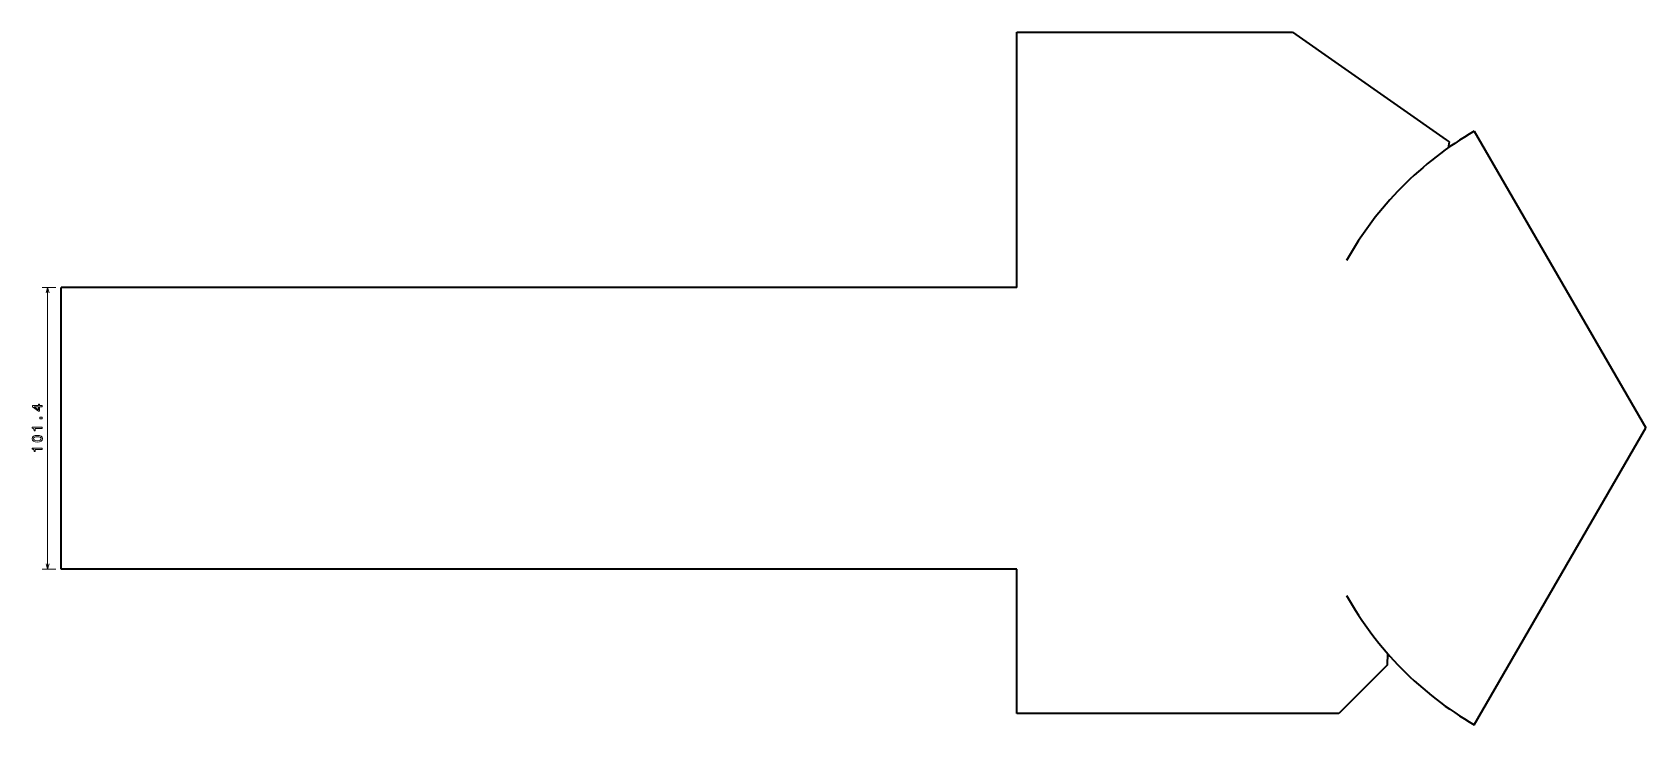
# Model space of a CAD drawing. Extents: x 6 to 586, y 102 to 351.
import ezdxf

# ---------------------------------------------------------------- set-up
doc = ezdxf.new("R2010")
doc.units = 0

msp = doc.modelspace()

# ---------------------------------------------------------------- linework, layer by layer
at = {"color": 7, "lineweight": 35}
for p, q in [((360.039063, 351.115967), (459.325684, 351.115967)), ((360.039063, 259.115967), (360.039063, 351.115967)), ((459.325684, 351.115967), (514.694824, 312.345978)), ((524.751709, 315.463226), (586.479736, 208.547195)), ((16.119629, 157.715973), (16.119629, 259.115967)), ((360.039063, 259.115967), (16.119629, 259.115967)), ((524.751709, 101.631157), (586.479736, 208.547195)), ((360.039063, 157.715973), (16.119629, 157.715973)), ((360.039063, 105.715973), (360.039063, 157.715973)), ((492.583496, 122.290749), (476.008545, 105.715973)), ((476.008545, 105.715973), (360.039063, 105.715973))]:
    msp.add_line(p, q, dxfattribs=at)
at = {"color": 7, "lineweight": 35, "ltscale": 0.031756}
msp.add_line((514.694824, 312.345978), (515.735352, 311.617432), dxfattribs=at)
at = {"color": 7, "lineweight": 35, "ltscale": 0.054975}
msp.add_line((515.735352, 311.617432), (515.349609, 309.452515), dxfattribs=at)
at = {"color": 7, "lineweight": 13, "ltscale": 0.123315}
for p, q in [((14.119629, 259.115967), (9.187012, 259.115967)), ((14.119629, 157.715973), (9.187012, 157.715973))]:
    msp.add_line(p, q, dxfattribs=at)
at = {"color": 7, "lineweight": 13}
msp.add_line((11.187012, 157.715973), (11.187012, 259.115967), dxfattribs=at)
at = {"color": 7, "lineweight": 35, "ltscale": 0.03009}
msp.add_line((493.43457, 123.141846), (492.583496, 122.290749), dxfattribs=at)
at = {"color": 7, "lineweight": 35, "ltscale": 0.10429}
msp.add_line((493.515625, 127.31266), (493.43457, 123.141846), dxfattribs=at)
at = {"color": 7, "lineweight": 13}
for points in [[(11.70459, 257.184113), (11.187012, 259.115967), (10.669434, 257.184113)], [(10.669434, 159.647827), (11.187012, 157.715973), (11.70459, 159.647827)]]:
    msp.add_lwpolyline(points, dxfattribs=at)
for points in [[(9.187012, 216.16539), (9.187012, 216.619278), (8.319336, 216.619278), (8.319336, 217.118561), (7.916016, 217.118561), (7.916016, 216.619278), (5.762695, 216.619278), (5.762695, 216.160355), (7.875977, 214.627213), (8.319336, 214.627213), (8.319336, 216.16539)], [(7.916016, 215.050842), (6.347656, 216.16539), (7.916016, 216.16539)], [(9.187012, 211.804016), (9.187012, 212.499969), (8.435547, 212.499969), (8.435547, 211.804016)], [(9.187012, 208.325195), (9.187012, 208.784119), (5.661621, 208.784119), (5.661621, 208.441193), (5.969238, 208.350403), (6.17627, 208.168854), (6.297363, 207.891479), (6.337402, 207.508194), (6.695801, 207.508194), (6.695801, 208.325195)], [(7.477539, 203.464523), (8.269043, 203.540176), (8.833984, 203.777206), (9.176758, 204.155457), (9.288086, 204.679947), (9.176758, 205.199402), (8.833984, 205.577637), (8.269043, 205.809631), (7.477539, 205.89032), (6.69043, 205.809631), (6.37793, 205.713806), (6.120605, 205.577637), (5.777832, 205.199402), (5.661621, 204.679947), (5.777832, 204.155457), (6.125977, 203.777206), (6.69043, 203.540176)], [(7.477539, 203.948685), (6.867188, 203.989029), (6.428223, 204.115112), (6.171387, 204.342056), (6.080566, 204.679947), (6.171387, 205.012802), (6.428223, 205.239746), (6.867188, 205.365829), (7.477539, 205.406174), (8.092773, 205.365829), (8.53125, 205.239746), (8.788574, 205.012802), (8.874512, 204.679947), (8.788574, 204.342056), (8.53125, 204.115112), (8.092773, 203.989029)], [(9.187012, 200.853149), (9.187012, 201.312073), (5.661621, 201.312073), (5.661621, 200.969147), (5.969238, 200.878357), (6.17627, 200.696808), (6.297363, 200.419434), (6.337402, 200.036148), (6.695801, 200.036148), (6.695801, 200.853149)]]:
    msp.add_lwpolyline(points, close=True, dxfattribs=at)
at = {"color": 7, "lineweight": 35}
for start, end in [(120.000003, 150.717604), (209.282396, 239.999997)]:
    msp.add_arc((586.479736, 208.547195), 123.456, start, end, dxfattribs=at)

doc.saveas('drawing.dxf')
